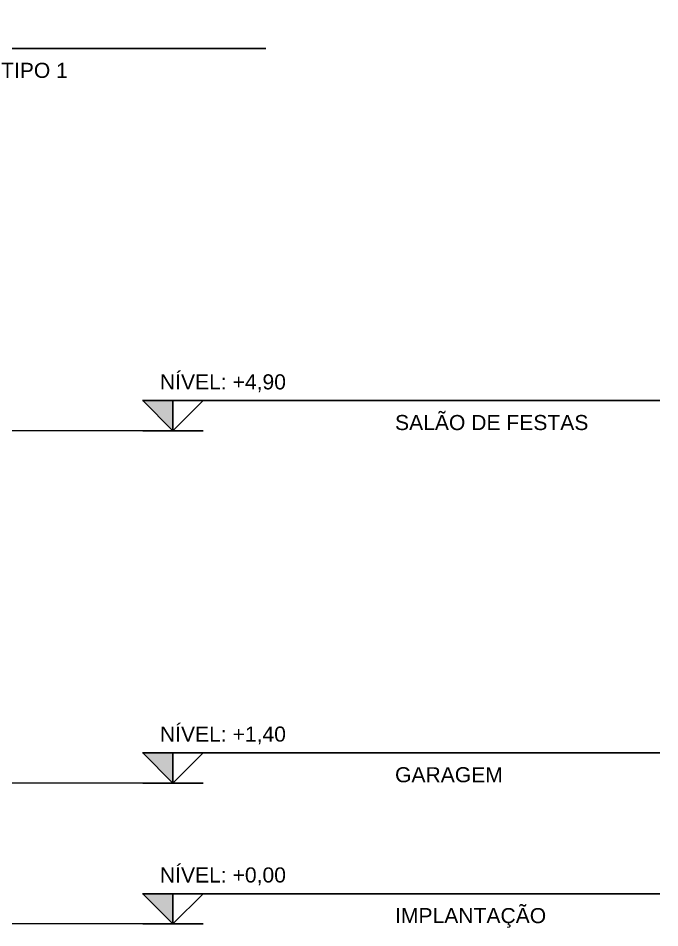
# Model space of a CAD drawing. Header units: millimetres. Extents: x 485872 to 486142, y -52344 to -52207.
# Drawn here: x 485988.21 to 485994.58, y -52339.32 to -52330.28 of the extents above; entities that cross this region are included whole.
import ezdxf
from ezdxf.enums import TextEntityAlignment as Align

# ---------------------------------------------------------------- set-up
doc = ezdxf.new("R2010")
doc.units = ezdxf.units.MM
doc.header["$LTSCALE"] = 15
doc.layers.add('Text', color=3, linetype='Continuous')
doc.styles.add('DM-TXT-100', font='arial.ttf', dxfattribs={"height": 0.2})
doc.styles.add('PADRAO', font='arial.ttf', dxfattribs={"height": 0.1})

# ---------------------------------------------------------------- blocks, each defined once
blk = doc.blocks.new('SIMBOLO NIVEL CORTE')
blk.add_hatch(color=1).paths.add_polyline_path([(0.3, 0.3), (0, 0.3), (0, 0)])
at = {"color": 1}
for p, q in [((0.3012, 0.3), (-4.8378, 0.3)), ((0, 0), (0, 0.3)), ((-0.3006, 0), (0.3006, 0))]:
    blk.add_line(p, q, dxfattribs=at)
blk.add_lwpolyline([(-0.3, 0.3), (0, 0), (0.3, 0.3)], dxfattribs=at)
at = {"layer": 'Text'}
for tag, p, height, style in [('PAVIMENTOXX', (-4.8378, 0.4118), 0.22, 'PADRAO'), ('PAVIMENTOXXXXX', (-4.8378, 0.0077), 0.18, 'DM-TXT-100')]:
    blk.add_attdef(tag, p, '', height=height, dxfattribs=dict(at, style=style))
at = {"layer": 'Text', "style": 'DM-TXT-100'}
blk.add_attdef('NIVELXXXXX', text='', height=0.18, dxfattribs=at).set_placement((0.2463, 0.4118), align=Align.RIGHT)

msp = doc.modelspace()

# ---------------------------------------------------------------- linework, layer by layer
at = {"linetype": 'Continuous', "lineweight": 13}
for points in [[(485989.445, -52334.3766), (485984.5872, -52334.3766)], [(485989.445, -52337.8766), (485984.5872, -52337.8766)], [(485989.445, -52339.2766), (485984.5872, -52339.2766)]]:
    msp.add_lwpolyline(points, dxfattribs=at)

# ---------------------------------------------------------------- block references
at = {"layer": 'Text', "linetype": 'Continuous', "lineweight": 13}
ref = msp.add_blockref('SIMBOLO NIVEL CORTE', (485985.8305, -52330.8766), dxfattribs=dict(at, xscale=-1))
ref.add_attrib('NIVELXXXXX', 'NÍVEL: +8,40', dxfattribs={"layer": '0', "height": 0.15, "style": 'DM-TXT-100'}).set_placement((485986.9531, -52330.4649), align=Align.RIGHT)
ref.add_attrib('PAVIMENTOXXXXX', 'TIPO 1', (485988.0374, -52330.8689), dxfattribs={"layer": '0', "height": 0.15, "style": 'DM-TXT-100'})
ref = msp.add_blockref('SIMBOLO NIVEL CORTE', (485989.7456, -52334.3766), dxfattribs=dict(at, xscale=-1))
ref.add_attrib('NIVELXXXXX', 'NÍVEL: +4,90', dxfattribs={"layer": '0', "height": 0.15, "style": 'DM-TXT-100'}).set_placement((485990.8681, -52333.9649), align=Align.RIGHT)
ref.add_attrib('PAVIMENTOXXXXX', 'SALÃO DE FESTAS', (485991.9524, -52334.3689), dxfattribs={"layer": '0', "height": 0.15, "style": 'DM-TXT-100'})
ref = msp.add_blockref('SIMBOLO NIVEL CORTE', (485989.7456, -52337.8766), dxfattribs=dict(at, xscale=-1))
ref.add_attrib('NIVELXXXXX', 'NÍVEL: +1,40', dxfattribs={"layer": '0', "height": 0.15, "style": 'DM-TXT-100'}).set_placement((485990.8681, -52337.4649), align=Align.RIGHT)
ref.add_attrib('PAVIMENTOXXXXX', 'GARAGEM', (485991.9524, -52337.8689), dxfattribs={"layer": '0', "height": 0.15, "style": 'DM-TXT-100'})
ref = msp.add_blockref('SIMBOLO NIVEL CORTE', (485989.7456, -52339.2766), dxfattribs=dict(at, xscale=-1))
ref.add_attrib('NIVELXXXXX', 'NÍVEL: +0,00', dxfattribs={"layer": '0', "height": 0.15, "style": 'DM-TXT-100'}).set_placement((485990.8681, -52338.8649), align=Align.RIGHT)
ref.add_attrib('PAVIMENTOXXXXX', 'IMPLANTAÇÃO', (485991.9524, -52339.2689), dxfattribs={"layer": '0', "height": 0.15, "style": 'DM-TXT-100'})

doc.saveas('drawing.dxf')
